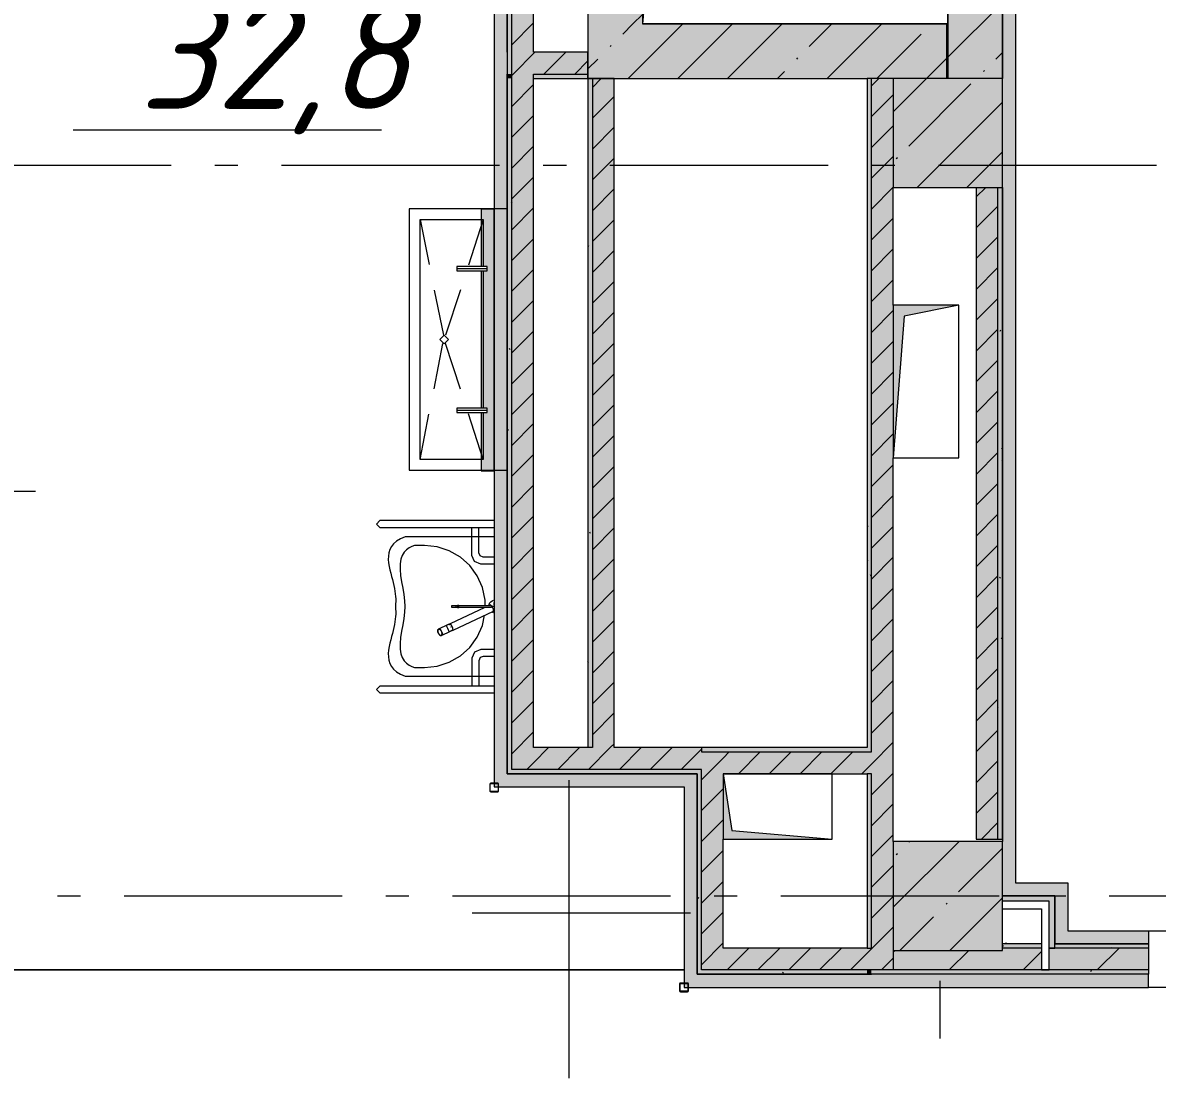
# Model space of a CAD drawing. Header units: millimetres. Extents: x -537608 to 253996, y -217170 to 186033.
# Drawn here: x -286868 to -281666, y -158987 to -154144 of the extents above; entities that cross this region are included whole.
import ezdxf

# ---------------------------------------------------------------- set-up
doc = ezdxf.new("R2010")
doc.units = ezdxf.units.MM
doc.layers.add('PDF _Геометрия', color=7, linetype='Continuous')
doc.layers.add('PDF _Текст', color=7, linetype='Continuous')
doc.layers.add('PDF _Сплошная заливка', color=7, linetype='Continuous', true_color=0xffffff)
doc.styles.add('PDF ISOCPEUR Italic', font='isocpeui.ttf')

msp = doc.modelspace()

# ---------------------------------------------------------------- hatches: boundary and pattern name
at = {"layer": 'PDF _Сплошная заливка', "true_color": 0x72baa6, "transparency": 33554559}
for points in [[(-284706.0732, -157589.6364), (-284646.0725, -157589.6364), (-284646.0725, -151899.9798), (-284706.0732, -151899.9798), (-284706.0732, -157547.2856)], [(-283835.851, -157649.6349), (-283775.8503, -157649.6349), (-283775.8503, -157589.6364), (-284706.0732, -157589.6364), (-284706.0732, -157649.6349), (-284169.4213, -157649.6349)], [(-283835.851, -158509.636), (-283775.8503, -158509.636), (-283775.8503, -157649.6349), (-283835.851, -157649.6349), (-283835.851, -158260.5272)]]:
    msp.add_hatch(color=123, dxfattribs=at).paths.add_polyline_path(points)
at = {"layer": 'PDF _Сплошная заливка', "transparency": 33554559}
for points in [[(-284646.0725, -154379.6347), (-284626.0737, -154379.6347), (-284626.0737, -151899.9798), (-284646.0725, -151899.9798), (-284646.0725, -154279.6342)], [(-284626.0737, -154279.6342), (-284526.0732, -154279.6342), (-284526.0732, -151919.9808), (-284626.0737, -151919.9808), (-284626.0737, -153981.084)], [(-284026.1722, -154149.6346), (-284026.1722, -152149.9809), (-284276.1712, -152149.9809), (-284276.1712, -154149.6346), (-284169.4213, -154149.6346)], [(-282376.1714, -154399.6335), (-282376.1714, -152149.9809), (-282626.1703, -152149.9809), (-282626.1703, -154399.6335), (-282482.8826, -154399.6335)], [(-284256.1724, -154399.6335), (-282631.1717, -154399.6335), (-282631.1717, -154149.6346), (-284276.1712, -154149.6346), (-284276.1712, -154399.6335)], [(-284276.1712, -154379.6347), (-284276.1712, -154279.6342), (-284626.0737, -154279.6342), (-284626.0737, -154379.6347), (-284526.0732, -154379.6347)], [(-284626.0737, -157569.6354), (-284526.0732, -157569.6354), (-284526.0732, -154379.6347), (-284626.0737, -154379.6347), (-284626.0737, -157547.2856)], [(-284276.1712, -157469.635), (-284256.1724, -157469.635), (-284256.1724, -154399.6335), (-284276.1712, -154399.6335), (-284276.1712, -156834.0462)], [(-284156.1719, -157469.635), (-284156.1719, -154399.6335), (-284256.1724, -154399.6335), (-284256.1724, -157469.635), (-284169.4213, -157469.635)], [(-282396.1702, -157889.6355), (-282396.1702, -154899.6335), (-282496.1706, -154899.6335), (-282496.1706, -157889.6355), (-282482.8826, -157889.6355)], [(-283775.8503, -157569.6354), (-283755.8515, -157569.6354), (-283755.8515, -157469.635), (-284526.0732, -157469.635), (-284526.0732, -157569.6354), (-284169.4213, -157569.6354)], [(-282996.1707, -157489.636), (-282996.1707, -157469.635), (-283755.8515, -157469.635), (-283755.8515, -157489.636), (-283655.8511, -157489.636)], [(-283755.8515, -158489.6355), (-283655.8511, -158489.6355), (-283655.8511, -157489.636), (-283755.8515, -157489.636), (-283755.8515, -158260.5272)], [(-283615.8513, -157589.6364), (-282976.1719, -157589.6364), (-282976.1719, -157489.636), (-283655.8511, -157489.636), (-283655.8511, -157589.6364)], [(-284169.4213, -157589.6364), (-283775.8503, -157589.6364), (-283775.8503, -157569.6354), (-284626.0737, -157569.6354), (-284626.0737, -157589.6364), (-284526.0732, -157589.6364)], [(-283775.8503, -158509.636), (-283755.8515, -158509.636), (-283755.8515, -157569.6354), (-283775.8503, -157569.6354), (-283775.8503, -158260.5272)], [(-282876.1715, -158399.6361), (-282376.1714, -158399.6361), (-282376.1714, -157899.6361), (-282876.1715, -157899.6361), (-282876.1715, -158260.5272)], [(-282996.1707, -158489.6355), (-282976.1719, -158489.6355), (-282976.1719, -158389.6351), (-283655.8511, -158389.6351), (-283655.8511, -158489.6355)], [(-282996.1707, -158509.636), (-282996.1707, -158489.6355), (-283755.8515, -158489.6355), (-283755.8515, -158509.636), (-283655.8511, -158509.636)]]:
    msp.add_hatch(color=256, dxfattribs=at).paths.add_polyline_path(points)
at = {"layer": 'PDF _Сплошная заливка', "true_color": 0xe2e2e2, "transparency": 33554559}
msp.add_hatch(color=254, dxfattribs=at).paths.add_polyline_path([(-284026.1722, -154149.9812), (-283856.1706, -152319.9804), (-282626.1703, -152149.9809), (-284026.1722, -152149.9809), (-284026.1722, -153981.084)])
at = {"layer": 'PDF _Сплошная заливка', "true_color": 0x4fd5e3, "transparency": 33554559}
msp.add_hatch(color=133, dxfattribs=at).paths.add_polyline_path([(-284706.0732, -156199.635), (-284706.0732, -154999.634), (-284766.0739, -154999.634), (-284766.0739, -155262.2449), (-284738.2792, -155262.2449), (-284738.2792, -155282.2437), (-284766.0739, -155282.2437), (-284766.0739, -155912.2457), (-284738.2792, -155912.2457), (-284738.2792, -155932.2444), (-284766.0739, -155932.2444), (-284766.0739, -156199.635), (-284756.0734, -156199.635)])
at = {"layer": 'PDF _Сплошная заливка', "true_color": 0xfef929, "transparency": 33554559}
msp.add_hatch(color=2, dxfattribs=at).paths.add_polyline_path([(-282136.1708, -158309.6361), (-282076.17, -158309.6361), (-282076.17, -158089.6364), (-282136.1708, -158089.6364), (-282136.1708, -158260.5272)])
at = {"layer": 'PDF _Сплошная заливка', "true_color": 0x77b143, "transparency": 33554559}
msp.add_hatch(color=75, dxfattribs=at).paths.add_polyline_path([(-282161.1709, -158174.6351), (-282161.1709, -158149.635), (-282376.1714, -158149.635), (-282376.1714, -158174.6351), (-282196.1714, -158174.6351)])
at = {"layer": 'PDF _Сплошная заливка', "transparency": 33554559}
h = msp.add_hatch(color=256, dxfattribs=at)
h.paths.add_polyline_path([(-279589.1693, -158389.6351), (-278611.1874, -158389.6351), (-278611.1874, -158369.6357), (-279589.1693, -158371.6359), (-279589.1693, -158379.6368), (-279651.1701, -158379.6368), (-279651.1701, -158389.6351), (-279641.1696, -158389.6351)], flags=0)
h.paths.add_polyline_path([(-281706.1718, -158389.6351), (-281706.1718, -158369.6357), (-282136.1708, -158369.6357), (-282136.1708, -158389.6351)], flags=0)
h.paths.add_polyline_path([(-282196.1714, -158389.6351), (-282196.1714, -158369.6357), (-282376.1714, -158369.6357), (-282376.1714, -158389.6351)], flags=0)
h.paths.add_polyline_path([(-280813.1714, -158389.6351), (-280751.1707, -158389.6351), (-280751.1707, -158379.6368), (-280813.1714, -158379.6368), (-280813.1714, -158371.6359), (-281006.1709, -158371.6359), (-281006.1709, -158389.6351)], flags=0)
h = msp.add_hatch(color=256, dxfattribs=at)
h.paths.add_polyline_path([(-278511.187, -158489.6355), (-278511.187, -158389.6351), (-279651.1701, -158389.6351), (-279651.1701, -158489.6355), (-279109.8053, -158489.6355)], flags=0)
h.paths.add_polyline_path([(-280796.344, -158489.6355), (-280751.1707, -158489.6355), (-280751.1707, -158389.6351), (-281006.1709, -158389.6351), (-281006.1709, -158489.6355)], flags=0)
h.paths.add_polyline_path([(-282376.1714, -158489.6355), (-282196.1714, -158489.6355), (-282196.1714, -158389.6351), (-282376.1714, -158389.6351), (-282376.1714, -158399.6361), (-282876.1715, -158399.6361), (-282876.1715, -158489.6355), (-282482.8826, -158489.6355)], flags=0)
h.paths.add_polyline_path([(-282161.1709, -158489.6355), (-281706.1718, -158489.6355), (-281706.1718, -158389.6351), (-282161.1709, -158389.6351)], flags=0)
at = {"layer": 'PDF _Сплошная заливка', "true_color": 0x72baa6, "transparency": 33554559}
h = msp.add_hatch(color=123, dxfattribs=at)
h.paths.add_polyline_path([(-279388.1694, -158569.6366), (-279328.1709, -158569.6366), (-279328.1709, -158509.636), (-279651.1701, -158509.636), (-279651.1701, -158569.6366)], flags=0)
h.paths.add_polyline_path([(-282482.8826, -158569.6366), (-281706.1718, -158569.6366), (-281706.1718, -158509.636), (-283835.851, -158509.636), (-283835.851, -158569.6366)], flags=0)
h.paths.add_polyline_path([(-281006.1709, -158569.6366), (-280751.1707, -158569.6366), (-280751.1707, -158509.636), (-281006.1709, -158509.636)], flags=0)
at = {"layer": 'PDF _Сплошная заливка', "transparency": 33554559}
h = msp.add_hatch(color=256, dxfattribs=at)
h.paths.add_polyline_path([(-278491.186, -158509.636), (-278491.186, -158489.6355), (-279651.1701, -158489.6355), (-279651.1701, -158499.6366), (-279589.1693, -158499.6366), (-279589.1693, -158507.6359), (-279109.8053, -158509.636)], flags=0)
h.paths.add_polyline_path([(-281006.1709, -158509.636), (-280813.1714, -158507.6359), (-280813.1714, -158499.6366), (-280751.1707, -158499.6366), (-280751.1707, -158489.6355), (-281006.1709, -158489.6355), (-281006.1709, -158507.6359)], flags=0)
h.paths.add_polyline_path([(-281706.1718, -158509.636), (-281706.1718, -158489.6355), (-282976.1719, -158489.6355), (-282976.1719, -158509.636), (-282482.8826, -158509.636)], flags=0)

# ---------------------------------------------------------------- linework, layer by layer
at = {"layer": 'PDF _Геометрия', "lineweight": 9}
for p, q in [((-282376.1714, -150699.9809), (-282376.1714, -154399.6335)), ((-282316.1707, -150759.9795), (-282316.1707, -158089.6364)), ((-284706.0732, -151899.9798), (-284706.0732, -154997.2442)), ((-284646.0725, -154279.6342), (-284646.0725, -151899.9798)), ((-284646.0725, -151899.9798), (-284646.0725, -154279.6342)), ((-284626.0737, -154279.6342), (-284626.0737, -151919.9808)), ((-284526.0732, -154279.6342), (-284526.0732, -152019.9812)), ((-282626.1703, -152149.9809), (-282626.1703, -154399.6335)), ((-282376.1714, -154399.6335), (-282376.1714, -152149.9809)), ((-284276.1712, -153467.5505), (-284276.1712, -154149.6346)), ((-282626.1703, -154302.4965), (-282376.1714, -154052.4976)), ((-284626.0737, -154244.9997), (-284526.0732, -154144.9992)), ((-284276.1712, -154149.6346), (-284276.1712, -154399.6335)), ((-284116.9064, -154196.5431), (-284069.9978, -154149.6346)), ((-284091.8998, -154399.6335), (-283841.9008, -154149.6346)), ((-284069.9978, -154149.6346), (-284026.1722, -154105.8068)), ((-282631.1717, -154149.6346), (-284026.1722, -154149.6346)), ((-283863.8007, -154399.6335), (-283613.8018, -154149.6346)), ((-283635.7037, -154399.6335), (-283385.7026, -154149.6346)), ((-283261.5374, -154253.5663), (-283157.6035, -154149.6346)), ((-283179.5055, -154399.6335), (-282929.5066, -154149.6346)), ((-282631.1717, -154399.6335), (-282631.1717, -154149.6346)), ((-282951.4064, -154399.6335), (-282748.3161, -154196.5431)), ((-284173.9317, -154253.5663), (-284169.1887, -154248.8254)), ((-284646.0725, -154279.6342), (-284646.0725, -154379.6347)), ((-284626.0737, -154379.6347), (-284626.0737, -154279.6342)), ((-284619.2855, -154379.6347), (-284519.285, -154279.6342)), ((-284276.1712, -154279.6342), (-284526.0732, -154279.6342)), ((-284477.8643, -154379.6347), (-284377.8638, -154279.6342)), ((-284276.1712, -154379.6347), (-284276.1712, -154279.6342)), ((-284276.1712, -154355.8079), (-284230.957, -154310.5916)), ((-283318.5606, -154310.5916), (-283313.8198, -154305.8508)), ((-282723.3095, -154399.6335), (-282631.1717, -154307.4978)), ((-282406.1664, -154310.5916), (-282376.1714, -154280.5945)), ((-284336.4431, -154379.6347), (-284276.1712, -154319.3627)), ((-282463.1917, -154367.6169), (-282458.4508, -154362.8739)), ((-284646.0725, -154379.6347), (-284646.0725, -154399.6335)), ((-284646.0725, -154997.2442), (-284646.0725, -154379.6347)), ((-284646.0725, -154399.6335), (-284646.0725, -154997.2442)), ((-284626.0737, -154386.4208), (-284619.2855, -154379.6347)), ((-284626.0737, -154399.6335), (-284626.0737, -154379.6347)), ((-284626.0737, -157569.6354), (-284626.0737, -154399.6335)), ((-284526.0732, -154399.6335), (-284526.0732, -154379.6347)), ((-284526.0732, -154379.6347), (-284276.1712, -154379.6347)), ((-284526.0732, -157469.635), (-284526.0732, -154399.6335)), ((-284526.0732, -154399.6335), (-284276.1712, -154399.6335)), ((-284276.1712, -154399.6335), (-284276.1712, -154379.6347)), ((-284276.1712, -154399.6335), (-284256.1724, -154399.6335)), ((-284256.1724, -154399.6335), (-284276.1712, -154399.6335)), ((-284276.1712, -154399.6335), (-284276.1712, -157469.635)), ((-284256.1724, -154440.785), (-284215.0208, -154399.6335)), ((-284256.1724, -154399.6335), (-284156.1719, -154399.6335)), ((-284156.1719, -154399.6335), (-284256.1724, -154399.6335)), ((-284256.1724, -154399.6335), (-284256.1724, -157469.635)), ((-284156.1719, -154399.6335), (-282996.1707, -154399.6335)), ((-284156.1719, -157469.635), (-284156.1719, -154399.6335)), ((-283407.6046, -154399.6335), (-283375.5859, -154367.6169)), ((-282996.1707, -154399.6335), (-282996.1707, -157469.635)), ((-282976.1719, -154399.6335), (-282996.1707, -154399.6335)), ((-282976.1719, -154433.5769), (-282942.2284, -154399.6335)), ((-282976.1719, -157489.636), (-282976.1719, -154399.6335)), ((-282876.1715, -154399.6335), (-282976.1719, -154399.6335)), ((-282876.1715, -154552.4976), (-282723.3095, -154399.6335)), ((-282376.1714, -154399.6335), (-282876.1715, -154399.6335)), ((-282876.1715, -154399.6335), (-282876.1715, -154899.6335)), ((-282376.1714, -154899.6335), (-282376.1714, -154399.6335)), ((-284626.0737, -154527.8419), (-284526.0732, -154427.8436)), ((-282805.3392, -154709.7645), (-282520.217, -154424.6401)), ((-284256.1724, -154582.2062), (-284156.1719, -154482.2058)), ((-282976.1719, -154574.9981), (-282876.1715, -154474.9977)), ((-282767.1114, -154899.6335), (-282376.1714, -154508.6936)), ((-284626.0737, -154669.2653), (-284526.0732, -154569.2648)), ((-284256.1724, -154723.6274), (-284156.1719, -154623.6269)), ((-282976.1719, -154716.4193), (-282876.1715, -154616.4188)), ((-284626.0737, -154810.6864), (-284526.0732, -154710.6859)), ((-284256.1724, -154865.0485), (-284156.1719, -154765.048)), ((-282976.1719, -154857.8404), (-282876.1715, -154757.8399)), ((-282862.3645, -154766.7898), (-282857.6238, -154762.0468)), ((-282539.0122, -154899.6335), (-282376.1714, -154736.7927)), ((-284626.0737, -154952.1075), (-284526.0732, -154852.1071)), ((-284256.1724, -155006.4696), (-284156.1719, -154906.4691)), ((-282976.1719, -154999.2615), (-282876.1715, -154899.2632)), ((-282876.1715, -154899.6335), (-282376.1714, -154899.6335)), ((-282876.1715, -155439.6355), (-282876.1715, -154899.6335)), ((-282496.1706, -154943.5258), (-282452.2783, -154899.6335)), ((-282496.1706, -154899.6335), (-282496.1706, -157889.6355)), ((-282396.1702, -157889.6355), (-282396.1702, -154899.6335)), ((-282376.1714, -157889.6355), (-282376.1714, -154899.6335)), ((-282376.1714, -154899.6335), (-282376.1714, -157889.6355)), ((-282496.1706, -155084.947), (-282396.1702, -154984.9487)), ((-284706.0732, -154999.634), (-284766.0739, -154999.634)), ((-284766.0739, -154999.634), (-284766.0739, -155045.774)), ((-284706.0732, -154997.2442), (-284706.0732, -156197.2452)), ((-284706.0732, -156197.2452), (-284706.0732, -154999.634)), ((-284646.0725, -156197.2452), (-284646.0725, -154997.2442)), ((-284646.0725, -154997.2442), (-284646.0725, -156197.2452)), ((-284626.0737, -155093.5286), (-284526.0732, -154993.5282)), ((-284766.0739, -155047.2444), (-284766.0739, -155262.2449)), ((-284256.1724, -155147.8908), (-284156.1719, -155047.8925)), ((-282976.1719, -155140.6848), (-282876.1715, -155040.6844)), ((-284626.0737, -155234.9498), (-284526.0732, -155134.9494)), ((-282496.1706, -155226.3703), (-282396.1702, -155126.3698)), ((-284256.1724, -155289.3119), (-284156.1719, -155189.3136)), ((-282976.1719, -155282.106), (-282876.1715, -155182.1055)), ((-284766.0739, -155282.2437), (-284766.0739, -155912.2457)), ((-284626.0737, -155376.3709), (-284526.0732, -155276.3705)), ((-282496.1706, -155367.7914), (-282396.1702, -155267.7909)), ((-284256.1724, -155430.7352), (-284156.1719, -155330.7347)), ((-282976.1719, -155423.5271), (-282876.1715, -155323.5267)), ((-284626.0737, -155517.7921), (-284526.0732, -155417.7938)), ((-282496.1706, -155509.2125), (-282396.1702, -155409.2121)), ((-284256.1724, -155572.1563), (-284156.1719, -155472.1559)), ((-282976.1719, -155564.9482), (-282876.1715, -155464.9478)), ((-284626.0737, -155659.2132), (-284526.0732, -155559.2149)), ((-282496.1706, -155650.6337), (-282396.1702, -155550.6333)), ((-282976.1719, -155706.3694), (-282876.1715, -155606.3689)), ((-284256.1724, -155713.5775), (-284156.1719, -155613.577)), ((-284626.0737, -155800.6365), (-284526.0732, -155700.6361)), ((-282496.1706, -155792.0548), (-282396.1702, -155692.0544)), ((-284256.1724, -155854.9986), (-284156.1719, -155754.9982)), ((-282976.1719, -155847.7905), (-282876.1715, -155747.7901)), ((-284626.0737, -155942.0577), (-284526.0732, -155842.0572)), ((-282496.1706, -155933.476), (-282396.1702, -155833.4755)), ((-284256.1724, -155996.4197), (-284156.1719, -155896.4193)), ((-282976.1719, -155989.2117), (-282876.1715, -155889.2112)), ((-284766.0739, -155932.2444), (-284766.0739, -156147.245)), ((-282496.1706, -156074.8971), (-282396.1702, -155974.8966)), ((-284626.0737, -156083.4788), (-284526.0732, -155983.4783)), ((-284256.1724, -156137.8409), (-284156.1719, -156037.8404)), ((-282976.1719, -156130.6328), (-282876.1715, -156030.6345)), ((-284626.0737, -156224.8999), (-284526.0732, -156124.8994)), ((-282496.1706, -156216.3182), (-282396.1702, -156116.32)), ((-284766.0739, -156148.7155), (-284766.0739, -156197.2452)), ((-284256.1724, -156279.262), (-284156.1719, -156179.2637)), ((-282976.1719, -156272.0561), (-282876.1715, -156172.0556)), ((-282876.1715, -157899.6361), (-282876.1715, -156139.6343)), ((-284766.0739, -156199.635), (-284706.0732, -156199.635)), ((-284706.0732, -156197.2452), (-284706.0732, -157589.6364)), ((-284646.0725, -156197.2452), (-284646.0725, -157589.6364)), ((-284646.0725, -157589.6364), (-284646.0725, -156197.2452)), ((-284626.0737, -156366.321), (-284526.0732, -156266.3206)), ((-282496.1706, -156357.7416), (-282396.1702, -156257.7411)), ((-286809.8286, -156294.6513), (-288041.1724, -156294.6513)), ((-284256.1724, -156420.6853), (-284156.1719, -156320.6849)), ((-282976.1719, -156413.4773), (-282876.1715, -156313.4768)), ((-284626.0737, -156507.7422), (-284526.0732, -156407.7418)), ((-282496.1706, -156499.1627), (-282396.1702, -156399.1622)), ((-284256.1724, -156562.1065), (-284156.1719, -156462.106)), ((-282976.1719, -156554.8984), (-282876.1715, -156454.8979)), ((-284626.0737, -156649.1633), (-284526.0732, -156549.165)), ((-282496.1706, -156640.5838), (-282396.1702, -156540.5833)), ((-282976.1719, -156696.3195), (-282876.1715, -156596.319)), ((-284256.1724, -156703.5276), (-284156.1719, -156603.5271)), ((-284626.0737, -156790.5866), (-284526.0732, -156690.5862)), ((-282496.1706, -156782.0049), (-282396.1702, -156682.0045)), ((-284256.1724, -156844.9487), (-284156.1719, -156744.9483)), ((-282976.1719, -156837.7406), (-282876.1715, -156737.7402)), ((-284626.0737, -156932.0077), (-284526.0732, -156832.0073)), ((-282496.1706, -156923.4261), (-282396.1702, -156823.4257)), ((-284256.1724, -156986.3699), (-284156.1719, -156886.3695)), ((-282976.1719, -156979.1618), (-282876.1715, -156879.1614)), ((-282496.1706, -157064.8472), (-282396.1702, -156964.8468)), ((-284626.0737, -157073.4289), (-284526.0732, -156973.4285)), ((-284256.1724, -157127.791), (-284156.1719, -157027.7906)), ((-282976.1719, -157120.5829), (-282876.1715, -157020.5825)), ((-284626.0737, -157214.8501), (-284526.0732, -157114.8496)), ((-282496.1706, -157206.2683), (-282396.1702, -157106.2679)), ((-284256.1724, -157269.2121), (-284156.1719, -157169.2117)), ((-282976.1719, -157262.0041), (-282876.1715, -157162.0058)), ((-284626.0737, -157356.2712), (-284526.0732, -157256.2707)), ((-282496.1706, -157347.6895), (-282396.1702, -157247.6912)), ((-284256.1724, -157410.6333), (-284156.1719, -157310.635)), ((-282976.1719, -157403.4273), (-282876.1715, -157303.4269)), ((-284626.0737, -157497.6923), (-284526.0732, -157397.6918)), ((-282496.1706, -157489.1128), (-282396.1702, -157389.1124)), ((-284526.0732, -157539.113), (-284456.5952, -157469.635)), ((-284276.1712, -157469.635), (-284526.0732, -157469.635)), ((-284415.1724, -157569.6354), (-284315.1741, -157469.635)), ((-284256.1724, -157469.635), (-284276.1712, -157469.635)), ((-284273.7513, -157569.6354), (-284173.7508, -157469.635)), ((-284173.7508, -157469.635), (-284156.1719, -157452.0562)), ((-283775.8503, -157469.635), (-284156.1719, -157469.635)), ((-284132.3301, -157569.6354), (-284032.3297, -157469.635)), ((-283990.909, -157569.6354), (-283890.9085, -157469.635)), ((-283849.4878, -157569.6354), (-283755.8515, -157475.9992)), ((-283755.8515, -157469.635), (-283775.8503, -157469.635)), ((-283655.8511, -157469.635), (-283755.8515, -157469.635)), ((-283755.8515, -157469.635), (-283755.8515, -157489.636)), ((-282996.1707, -157469.635), (-283655.8511, -157469.635)), ((-282976.1719, -157544.8485), (-282876.1715, -157444.8481)), ((-283755.8515, -157489.636), (-283655.8511, -157489.636)), ((-283755.8515, -157617.4203), (-283655.8511, -157517.4198)), ((-283655.8511, -157517.4198), (-283628.0672, -157489.636)), ((-283655.8511, -157489.636), (-282996.1707, -157489.636)), ((-283586.6444, -157589.6364), (-283486.6439, -157489.636)), ((-283445.2232, -157589.6364), (-283345.2228, -157489.636)), ((-283303.8021, -157589.6364), (-283203.8016, -157489.636)), ((-283162.3809, -157589.6364), (-283062.3805, -157489.636)), ((-282996.1707, -157489.636), (-282976.1719, -157489.636)), ((-282496.1706, -157630.5339), (-282396.1702, -157530.5335)), ((-284706.0732, -157589.6364), (-284706.0732, -157649.6349)), ((-284646.0725, -157589.6364), (-284626.0737, -157589.6364)), ((-283775.8503, -157589.6364), (-284646.0725, -157589.6364)), ((-284526.0732, -157569.6354), (-284626.0737, -157569.6354)), ((-284626.0737, -157589.6364), (-284526.0732, -157589.6364)), ((-284556.5957, -157569.6354), (-284526.0732, -157539.113)), ((-283775.8503, -157569.6354), (-284526.0732, -157569.6354)), ((-284526.0732, -157589.6364), (-283775.8503, -157589.6364)), ((-283755.8515, -157569.6354), (-283775.8503, -157569.6354)), ((-283775.8503, -157589.6364), (-283775.8503, -157649.6349)), ((-283775.8503, -157649.6349), (-283775.8503, -157589.6364)), ((-283755.8515, -158489.6355), (-283755.8515, -157569.6354)), ((-283655.8511, -157589.6364), (-282996.1707, -157589.6364)), ((-283020.9598, -157589.6364), (-282976.1719, -157544.8485)), ((-282996.1707, -157589.6364), (-282996.1707, -158389.6351)), ((-282976.1719, -157589.6364), (-282996.1707, -157589.6364)), ((-282976.1719, -157686.2696), (-282876.1715, -157586.2692)), ((-282976.1719, -158389.6351), (-282976.1719, -157589.6364)), ((-284724.9008, -157633.9335), (-284726.0741, -157636.7603)), ((-284726.0741, -157636.7603), (-284726.0741, -157668.7618)), ((-284722.0739, -157632.7601), (-284724.9008, -157633.9335)), ((-284724.074, -157636.7603), (-284723.4884, -157635.3458)), ((-284724.074, -157668.7618), (-284724.074, -157636.7603)), ((-284723.4884, -157635.3458), (-284722.0739, -157634.7602)), ((-284690.0724, -157632.7601), (-284722.0739, -157632.7601)), ((-284722.0739, -157634.7602), (-284690.0724, -157634.7602)), ((-284687.2456, -157633.9335), (-284690.0724, -157632.7601)), ((-284690.0724, -157634.7602), (-284688.6579, -157635.3458)), ((-284688.6579, -157635.3458), (-284688.0723, -157636.7603)), ((-284688.0723, -157636.7603), (-284688.0723, -157668.7618)), ((-284686.0722, -157636.7603), (-284687.2456, -157633.9335)), ((-284686.0722, -157668.7618), (-284686.0722, -157636.7603)), ((-284364.2809, -157619.6356), (-284364.2809, -158986.7426)), ((-284726.0741, -157668.7618), (-284724.9008, -157671.5886)), ((-284724.9008, -157671.5886), (-284722.0739, -157672.762)), ((-284723.4884, -157670.1763), (-284724.074, -157668.7618)), ((-284722.0739, -157670.7619), (-284723.4884, -157670.1763)), ((-284690.0724, -157670.7619), (-284722.0739, -157670.7619)), ((-284722.0739, -157672.762), (-284690.0724, -157672.762)), ((-284706.0732, -157649.6349), (-283835.851, -157649.6349)), ((-284688.6579, -157670.1763), (-284690.0724, -157670.7619)), ((-284690.0724, -157672.762), (-284687.2456, -157671.5886)), ((-284688.0723, -157668.7618), (-284688.6579, -157670.1763)), ((-284687.2456, -157671.5886), (-284686.0722, -157668.7618)), ((-283835.851, -157649.6349), (-283835.851, -158509.636)), ((-283775.8503, -157649.6349), (-283775.8503, -158509.636)), ((-283775.8503, -158509.636), (-283775.8503, -157649.6349)), ((-283755.8515, -157758.8414), (-283655.8511, -157658.841)), ((-282496.1706, -157771.9551), (-282396.1702, -157671.9546)), ((-282976.1719, -157827.6908), (-282876.1715, -157727.6903)), ((-283755.8515, -157900.2625), (-283655.8511, -157800.2643)), ((-282472.43, -157889.6355), (-282396.1702, -157813.3757)), ((-283655.8511, -158389.6351), (-283655.8511, -157889.6355)), ((-282976.1719, -157969.1119), (-282876.1715, -157869.1114)), ((-282876.1715, -158202.0745), (-282573.7329, -157899.6361)), ((-282376.1714, -157899.6361), (-282876.1715, -157899.6361)), ((-282876.1715, -157899.6361), (-282876.1715, -158399.6361)), ((-282805.3392, -157903.1454), (-282801.8299, -157899.6361)), ((-282496.1706, -157889.6355), (-282396.1702, -157889.6355)), ((-282396.1702, -157889.6355), (-282376.1714, -157889.6355)), ((-282376.1714, -157889.6355), (-282376.1714, -157899.6361)), ((-282376.1714, -158399.6361), (-282376.1714, -157899.6361)), ((-283755.8515, -158041.6837), (-283655.8511, -157941.6854)), ((-282577.2401, -158131.2423), (-282376.1714, -157930.1736)), ((-282862.3645, -157960.1685), (-282857.6238, -157955.4277)), ((-282976.1719, -158110.533), (-282876.1715, -158010.5326)), ((-283755.8515, -158183.107), (-283655.8511, -158083.1066)), ((-282316.1707, -158089.6364), (-282136.1708, -158089.6364)), ((-282136.1708, -158089.6364), (-282076.17, -158089.6364)), ((-282076.17, -158089.6364), (-282076.17, -158309.6361)), ((-282976.1719, -158251.9542), (-282876.1715, -158151.9538)), ((-282617.5348, -158399.6361), (-282376.1714, -158158.2705)), ((-282196.1714, -158149.635), (-282376.1714, -158149.635)), ((-282376.1714, -158149.635), (-282316.1707, -158149.635)), ((-282316.1707, -158149.635), (-282136.1708, -158149.635)), ((-282161.1709, -158149.635), (-282196.1714, -158149.635)), ((-282136.1708, -158149.635), (-282161.1709, -158149.635)), ((-282136.1708, -158369.6357), (-282136.1708, -158149.635)), ((-282136.1708, -158149.635), (-282136.1708, -158309.6361)), ((-282634.2655, -158188.2677), (-282629.5247, -158183.5268)), ((-282196.1714, -158174.6351), (-282376.1714, -158174.6351)), ((-282376.1714, -158209.6357), (-282196.1714, -158209.6357)), ((-282161.1709, -158174.6351), (-282196.1714, -158174.6351)), ((-282196.1714, -158209.6357), (-282196.1714, -158369.6357)), ((-282161.1709, -158369.6357), (-282161.1709, -158174.6351)), ((-283805.8517, -158229.6237), (-284808.0005, -158229.6237)), ((-283755.8515, -158324.5281), (-283655.8511, -158224.5277)), ((-282845.6339, -158399.6361), (-282691.2908, -158245.293)), ((-282976.1719, -158393.3764), (-282876.1715, -158293.3759)), ((-282136.1708, -158309.6361), (-282136.1708, -158369.6357)), ((-282076.17, -158309.6361), (-281706.1718, -158309.6361)), ((-281706.1718, -158309.6361), (-281706.1718, -158369.6357)), ((-281706.1718, -158309.6361), (-281006.1709, -158309.6361)), ((-283755.8515, -158465.9492), (-283655.8511, -158365.9488)), ((-282196.1714, -158369.6357), (-282376.1714, -158369.6357)), ((-282196.1714, -158369.6357), (-282196.1714, -158389.6351)), ((-282161.1709, -158389.6351), (-282161.1709, -158369.6357)), ((-281706.1718, -158369.6357), (-282136.1708, -158369.6357)), ((-282136.1708, -158389.6351), (-282136.1708, -158369.6357)), ((-282136.1708, -158369.6357), (-281706.1718, -158369.6357)), ((-281706.1718, -158369.6357), (-281706.1718, -158389.6351)), ((-282996.1707, -158389.6351), (-283655.8511, -158389.6351)), ((-283638.1172, -158489.6355), (-283538.1168, -158389.6351)), ((-283496.6961, -158489.6355), (-283396.6957, -158389.6351)), ((-283355.2727, -158489.6355), (-283255.2745, -158389.6351)), ((-283213.8516, -158489.6355), (-283113.8533, -158389.6351)), ((-283072.4305, -158489.6355), (-282976.1719, -158393.3764)), ((-282996.1707, -158389.6351), (-282976.1719, -158389.6351)), ((-282876.1715, -158406.5137), (-282869.2949, -158399.6361)), ((-282876.1715, -158399.6361), (-282376.1714, -158399.6361)), ((-282876.1715, -158399.6361), (-282876.1715, -158489.6355)), ((-282619.8816, -158489.6355), (-282529.8816, -158399.6361)), ((-282196.1714, -158389.6351), (-282376.1714, -158389.6351)), ((-282280.4704, -158489.6355), (-282196.1714, -158405.3361)), ((-282196.1714, -158389.6351), (-282196.1714, -158489.6355)), ((-282136.1708, -158389.6351), (-282161.1709, -158389.6351)), ((-282161.1709, -158489.6355), (-282161.1709, -158389.6351)), ((-282161.1709, -158389.6351), (-282136.1708, -158389.6351)), ((-281706.1718, -158389.6351), (-282136.1708, -158389.6351)), ((-281941.0592, -158489.6355), (-281841.0588, -158389.6351)), ((-281706.1718, -158389.6351), (-281706.1718, -158489.6355)), ((-282931.0094, -158489.6355), (-282876.1715, -158434.7981)), ((-283835.851, -158509.636), (-283835.851, -158569.6366)), ((-283755.8515, -158509.636), (-283775.8503, -158509.636)), ((-283775.8503, -158509.636), (-282976.1719, -158509.636)), ((-283655.8511, -158489.6355), (-283755.8515, -158489.6355)), ((-283655.8511, -158509.636), (-283755.8515, -158509.636)), ((-282996.1707, -158489.6355), (-283655.8511, -158489.6355)), ((-282996.1707, -158509.636), (-283655.8511, -158509.636)), ((-282976.1719, -158489.6355), (-282996.1707, -158489.6355)), ((-282976.1719, -158509.636), (-282996.1707, -158509.636)), ((-282876.1715, -158489.6355), (-282976.1719, -158489.6355)), ((-282876.1715, -158509.636), (-282976.1719, -158509.636)), ((-282196.1714, -158489.6355), (-282876.1715, -158489.6355)), ((-281706.1718, -158509.636), (-282876.1715, -158509.636)), ((-281706.1718, -158509.636), (-282876.1715, -158509.636)), ((-282161.1709, -158489.6355), (-282196.1714, -158489.6355)), ((-282196.1714, -158489.6355), (-282161.1709, -158489.6355)), ((-281706.1718, -158489.6355), (-282161.1709, -158489.6355)), ((-281706.1718, -158489.6355), (-281706.1718, -158509.636)), ((-281706.1718, -158569.6366), (-281706.1718, -158509.636)), ((-283854.6786, -158550.808), (-283855.8519, -158553.6364)), ((-283855.8519, -158553.6364), (-283855.8519, -158585.6364)), ((-283851.8518, -158549.6351), (-283854.6786, -158550.808)), ((-283853.8519, -158553.6364), (-283853.2663, -158552.2225)), ((-283853.8519, -158585.6364), (-283853.8519, -158553.6364)), ((-283853.2663, -158552.2225), (-283851.8518, -158551.6353)), ((-283819.8502, -158549.6351), (-283851.8518, -158549.6351)), ((-283851.8518, -158551.6353), (-283819.8502, -158551.6353)), ((-283835.851, -158569.6366), (-281706.1718, -158569.6366)), ((-283817.0234, -158550.808), (-283819.8502, -158549.6351)), ((-283819.8502, -158551.6353), (-283818.4379, -158552.2225)), ((-283818.4379, -158552.2225), (-283817.8502, -158553.6364)), ((-283817.8502, -158553.6364), (-283817.8502, -158585.6364)), ((-283815.8501, -158553.6364), (-283817.0234, -158550.808)), ((-283815.8501, -158585.6364), (-283815.8501, -158553.6364)), ((-282663.087, -158539.6357), (-282663.087, -158804.3394)), ((-281006.1709, -158569.6366), (-281706.1718, -158569.6366)), ((-283855.8519, -158585.6364), (-283854.6786, -158588.4642)), ((-283854.6786, -158588.4642), (-283851.8518, -158589.6371)), ((-283853.2663, -158587.0509), (-283853.8519, -158585.6364)), ((-283851.8518, -158587.6359), (-283853.2663, -158587.0509)), ((-283819.8502, -158587.6359), (-283851.8518, -158587.6359)), ((-283851.8518, -158589.6371), (-283819.8502, -158589.6371)), ((-283818.4379, -158587.0509), (-283819.8502, -158587.6359)), ((-283819.8502, -158589.6371), (-283817.0234, -158588.4642)), ((-283817.8502, -158585.6364), (-283818.4379, -158587.0509)), ((-283817.0234, -158588.4642), (-283815.8501, -158585.6364))]:
    msp.add_line(p, q, dxfattribs=at)
at = {"layer": 'PDF _Геометрия', "color": 253, "lineweight": 9, "true_color": 0xaaaaaa}
for p, q in [((-284026.1722, -152149.9809), (-284026.1722, -154149.9812)), ((-282626.1703, -154149.9812), (-282626.1703, -152149.9809)), ((-283856.1706, -152319.9804), (-284026.1722, -154149.9812)), ((-284026.1722, -154149.9812), (-282626.1703, -154149.9812)), ((-286636.6707, -154635.3799), (-285223.7597, -154635.3799)), ((-286187.1037, -154799.6352), (-287187.1038, -154799.6352)), ((-285881.27, -154799.6352), (-285987.1028, -154799.6352)), ((-284681.269, -154799.6352), (-285681.2691, -154799.6352)), ((-284375.4353, -154799.6352), (-284481.2681, -154799.6352)), ((-283175.4343, -154799.6352), (-284175.4344, -154799.6352)), ((-282869.6006, -154799.6352), (-282975.4356, -154799.6352)), ((-281669.6018, -154799.6352), (-282669.6019, -154799.6352)), ((-284646.0725, -154997.2442), (-285096.0723, -154997.2442)), ((-285096.0723, -154997.2442), (-285096.0723, -156197.2452)), ((-284646.0725, -156197.2452), (-284646.0725, -154997.2442)), ((-285046.0742, -156147.245), (-285046.0742, -155047.2444)), ((-285046.0742, -155047.2444), (-284756.0734, -155047.2444)), ((-285046.0742, -155047.2444), (-285004.4813, -155253.6245)), ((-284756.0734, -155047.2444), (-284824.0917, -155255.6483)), ((-284756.0734, -155047.2444), (-284756.0734, -155262.2449)), ((-284738.2792, -155262.2449), (-284878.2794, -155262.2449)), ((-284878.2794, -155262.2449), (-284878.2794, -155282.2437)), ((-284878.2794, -155282.2437), (-284738.2792, -155282.2437)), ((-284756.0734, -155282.2437), (-284756.0734, -155912.2457)), ((-284738.2792, -155282.2437), (-284738.2792, -155262.2449)), ((-284980.773, -155371.2598), (-284939.18, -155577.6399)), ((-284861.3249, -155369.7269), (-284929.3453, -155578.1286)), ((-282576.1701, -155439.6355), (-282876.1715, -155439.6355)), ((-282876.1715, -155439.6355), (-282876.1715, -156139.6343)), ((-282576.1701, -155439.6355), (-282826.1712, -155489.6357)), ((-282576.1701, -156139.6343), (-282576.1701, -155439.6355)), ((-282826.1712, -155489.6357), (-282876.1715, -156139.6343)), ((-284935.2272, -155577.2438), (-284955.2281, -155597.2447)), ((-284955.2281, -155597.2447), (-284935.2272, -155617.2457)), ((-284915.2284, -155597.2447), (-284935.2272, -155577.2438)), ((-284935.2272, -155617.2457), (-284915.2284, -155597.2447)), ((-284981.9851, -155822.9325), (-284941.1608, -155616.3457)), ((-284861.1376, -155824.7043), (-284929.0332, -155616.2618)), ((-284738.2792, -155912.2457), (-284878.2794, -155912.2457)), ((-284878.2794, -155912.2457), (-284878.2794, -155932.2444)), ((-284738.2792, -155932.2444), (-284738.2792, -155912.2457)), ((-285046.0742, -156147.245), (-285005.2478, -155940.6561)), ((-284878.2794, -155932.2444), (-284738.2792, -155932.2444)), ((-284756.0734, -156147.245), (-284823.9712, -155938.8024)), ((-284756.0734, -155932.2444), (-284756.0734, -156147.245)), ((-284756.0734, -156147.245), (-285046.0742, -156147.245)), ((-282876.1715, -156139.6343), (-282576.1701, -156139.6343)), ((-285096.0723, -156197.2452), (-284646.0725, -156197.2452)), ((-285230.2854, -156428.253), (-285246.0923, -156444.06)), ((-285246.0923, -156444.06), (-285230.2854, -156459.8669)), ((-284706.0732, -156428.253), (-285230.2854, -156428.253)), ((-285230.2854, -156459.8669), (-284706.0732, -156459.8669)), ((-284808.1017, -156587.8945), (-284808.1017, -156459.8669)), ((-284776.2272, -156576.3332), (-284776.2272, -156459.8669)), ((-285177.6456, -156547.5697), (-285184.9011, -156561.4562)), ((-285167.3028, -156534.5444), (-285177.6456, -156547.5697)), ((-285153.5046, -156522.5438), (-285167.3028, -156534.5444)), ((-285135.8762, -156511.723), (-285153.5046, -156522.5438)), ((-285114.0495, -156502.2457), (-285135.8762, -156511.723)), ((-284706.0732, -156502.2457), (-285114.0495, -156502.2457)), ((-285083.2515, -156546.476), (-285095.8269, -156552.8444)), ((-285071.0743, -156542.2454), (-285083.2515, -156546.476)), ((-285026.0733, -156542.2454), (-285071.0743, -156542.2454)), ((-284967.8574, -156548.3641), (-285026.0733, -156542.2454)), ((-284912.1863, -156566.4533), (-284967.8574, -156548.3641)), ((-285191.6485, -156591.1778), (-285191.881, -156606.692)), ((-285189.446, -156576.0447), (-285191.6485, -156591.1778)), ((-285184.9011, -156561.4562), (-285189.446, -156576.0447)), ((-285128.358, -156587.733), (-285134.9331, -156605.6112)), ((-285119.1413, -156573.1769), (-285128.358, -156587.733)), ((-285108.0449, -156561.6457), (-285119.1413, -156573.1769)), ((-285095.8269, -156552.8444), (-285108.0449, -156561.6457)), ((-284861.4928, -156595.7206), (-284912.1863, -156566.4533)), ((-284817.9924, -156634.8893), (-284861.4928, -156595.7206)), ((-284796.3853, -156616.1801), (-284808.1017, -156587.8945)), ((-284770.3691, -156590.4738), (-284776.2272, -156576.3332)), ((-284756.2263, -156596.332), (-284770.3691, -156590.4738)), ((-284706.0732, -156596.332), (-284756.2263, -156596.332)), ((-285191.881, -156606.692), (-285190.5138, -156622.4301)), ((-285190.5138, -156622.4301), (-285187.9217, -156638.2328)), ((-285187.9217, -156638.2328), (-285184.4727, -156653.9386)), ((-285134.9331, -156605.6112), (-285138.1281, -156627.0934)), ((-285138.1281, -156627.0934), (-285137.9064, -156651.9643)), ((-285137.9064, -156651.9643), (-285135.1442, -156679.3564)), ((-284783.586, -156682.2456), (-284817.9924, -156634.8893)), ((-284768.102, -156627.8943), (-284796.3853, -156616.1801)), ((-284706.0732, -156627.8943), (-284768.102, -156627.8943)), ((-285184.4727, -156653.9386), (-285180.5413, -156669.3882)), ((-285180.5413, -156669.3882), (-285176.4981, -156684.4201)), ((-285176.4981, -156684.4201), (-285172.6981, -156698.8901)), ((-285172.6981, -156698.8901), (-285169.2857, -156712.7767)), ((-285135.1442, -156679.3564), (-285130.7801, -156708.3567)), ((-284759.7765, -156735.7207), (-284783.586, -156682.2456)), ((-285169.2857, -156712.7767), (-285166.2845, -156726.1444)), ((-285166.2845, -156726.1444), (-285163.7074, -156739.0578)), ((-285163.7074, -156739.0578), (-285161.576, -156751.5858)), ((-285161.576, -156751.5858), (-285159.9009, -156763.7888)), ((-285130.7801, -156708.3567), (-285125.7529, -156738.0567)), ((-285125.7529, -156738.0567), (-285121.0014, -156767.5457)), ((-284747.608, -156792.9764), (-284759.7765, -156735.7207)), ((-285159.9009, -156763.7888), (-285158.704, -156775.7356)), ((-285158.704, -156775.7356), (-285158.0021, -156787.4885)), ((-285157.8083, -156799.1145), (-285158.1442, -156810.678)), ((-285158.0021, -156787.4885), (-285157.8083, -156799.1145)), ((-285121.0014, -156767.5457), (-285117.4619, -156795.9109)), ((-285117.4619, -156795.9109), (-285116.0733, -156822.2458)), ((-284747.608, -156817.2445), (-284747.608, -156792.9764)), ((-284730.0506, -156814.4801), (-284727.0537, -156807.2462)), ((-284727.0537, -156807.2462), (-284722.2871, -156801.0327)), ((-284722.2871, -156801.0327), (-284716.0737, -156796.264)), ((-284716.0737, -156796.264), (-284708.8376, -156793.267)), ((-284708.3166, -156807.2161), (-284708.5728, -156809.158)), ((-284708.5728, -156809.158), (-284708.3166, -156811.0978)), ((-284707.5673, -156805.4076), (-284708.3166, -156807.2161)), ((-284706.3768, -156803.8531), (-284707.5673, -156805.4076)), ((-285158.1442, -156810.678), (-285159.0225, -156822.2458)), ((-285159.0225, -156822.2458), (-285158.1442, -156833.8115)), ((-285158.0021, -156857.0031), (-285158.704, -156868.7561)), ((-285158.1442, -156833.8115), (-285157.8083, -156845.3772)), ((-285157.8083, -156845.3772), (-285158.0021, -156857.0031)), ((-285117.4619, -156848.5786), (-285121.0014, -156876.9459)), ((-285116.0733, -156822.2458), (-285117.4619, -156848.5786)), ((-284749.8147, -156827.245), (-284908.4703, -156901.2269)), ((-284900.9242, -156827.245), (-284900.9242, -156817.2445)), ((-284900.9242, -156817.2445), (-284882.8523, -156817.2445)), ((-284882.8523, -156827.245), (-284900.9242, -156827.245)), ((-284894.8873, -156930.3521), (-284710.1272, -156844.1952)), ((-284882.8523, -156817.2445), (-284874.8067, -156817.2445)), ((-284882.8523, -156817.2445), (-284882.8523, -156827.245)), ((-284874.8067, -156827.245), (-284882.8523, -156827.245)), ((-284868.899, -156817.2445), (-284874.8067, -156817.2445)), ((-284874.8067, -156817.2445), (-284874.8067, -156827.245)), ((-284874.8067, -156817.2445), (-284873.3405, -156817.2445)), ((-284874.8067, -156827.245), (-284868.899, -156827.245)), ((-284873.3405, -156827.245), (-284874.8067, -156827.245)), ((-284873.3405, -156817.2445), (-284871.3426, -156817.2445)), ((-284871.3426, -156827.245), (-284873.3405, -156827.245)), ((-284871.3426, -156817.2445), (-284868.899, -156817.2445)), ((-284868.899, -156827.245), (-284871.3426, -156827.245)), ((-284868.899, -156827.245), (-284868.899, -156817.2445)), ((-284868.899, -156817.2445), (-284718.9414, -156817.2445)), ((-284718.9414, -156827.245), (-284868.899, -156827.245)), ((-284723.708, -156815.0721), (-284728.3692, -156817.2445)), ((-284724.4336, -156816.6072), (-284724.1946, -156815.5996)), ((-284724.1946, -156815.5996), (-284723.708, -156815.0721)), ((-284723.708, -156815.0721), (-284722.9911, -156815.0377)), ((-284722.9911, -156815.0377), (-284722.0653, -156815.5028)), ((-284722.0653, -156815.5028), (-284720.9652, -156816.4479)), ((-284720.9652, -156816.4479), (-284719.7294, -156817.8431)), ((-284718.9414, -156817.2445), (-284718.9414, -156827.245)), ((-284706.0732, -156822.2458), (-284718.9414, -156822.2458)), ((-284718.3946, -156819.6386), (-284717.0102, -156821.7743)), ((-284717.0102, -156821.7743), (-284715.6237, -156824.1792)), ((-284708.8376, -156851.2224), (-284716.0737, -156848.2256)), ((-284715.6237, -156824.1792), (-284714.2824, -156826.7691)), ((-284714.2824, -156826.7691), (-284713.0294, -156829.456)), ((-284713.0294, -156829.456), (-284711.9077, -156832.1494)), ((-284711.9077, -156832.1494), (-284710.9582, -156834.7567)), ((-284710.8442, -156844.2296), (-284711.7699, -156843.7646)), ((-284710.9582, -156834.7567), (-284710.2111, -156837.1895)), ((-284710.1272, -156844.1952), (-284710.8442, -156844.2296)), ((-284710.2111, -156837.1895), (-284709.6923, -156839.3661)), ((-284709.6406, -156843.6677), (-284710.1272, -156844.1952)), ((-284709.6923, -156839.3661), (-284709.4189, -156841.2112)), ((-284709.4017, -156842.6602), (-284709.6406, -156843.6677)), ((-284709.4189, -156841.2112), (-284709.4017, -156842.6602)), ((-284708.3166, -156833.3917), (-284708.5728, -156835.3336)), ((-284708.5728, -156835.3336), (-284708.3166, -156837.2756)), ((-284708.3166, -156811.0978), (-284707.5673, -156812.9063)), ((-284707.5673, -156831.5832), (-284708.3166, -156833.3917)), ((-284708.3166, -156837.2756), (-284707.5673, -156839.0841)), ((-284707.5673, -156812.9063), (-284706.3768, -156814.4607)), ((-284706.3768, -156830.0309), (-284707.5673, -156831.5832)), ((-284707.5673, -156839.0841), (-284706.3768, -156840.6363)), ((-285163.7074, -156905.4317), (-285166.2845, -156918.3473)), ((-285161.576, -156892.9058), (-285163.7074, -156905.4317)), ((-285159.9009, -156880.7007), (-285161.576, -156892.9058)), ((-285158.704, -156868.7561), (-285159.9009, -156880.7007)), ((-285125.7529, -156906.4328), (-285130.7801, -156936.1328)), ((-285121.0014, -156876.9459), (-285125.7529, -156906.4328)), ((-284925.9394, -156909.3738), (-284954.9526, -156922.9029)), ((-284925.9394, -156909.3738), (-284916.9853, -156905.197)), ((-284916.9853, -156905.197), (-284925.9394, -156909.3738)), ((-284925.2138, -156911.0896), (-284925.9394, -156909.3738)), ((-284916.9853, -156905.197), (-284908.4703, -156901.2269)), ((-284908.4703, -156901.2269), (-284916.9853, -156905.197)), ((-284908.4703, -156901.2269), (-284909.1721, -156903.6103)), ((-284909.1721, -156903.6103), (-284908.5564, -156907.294)), ((-284783.586, -156962.246), (-284759.7765, -156908.7709)), ((-284759.7765, -156908.7709), (-284749.9654, -156862.6116)), ((-285176.4981, -156960.0694), (-285180.5413, -156975.1035)), ((-285172.6981, -156945.6015), (-285176.4981, -156960.0694)), ((-285169.2857, -156931.715), (-285172.6981, -156945.6015)), ((-285166.2845, -156918.3473), (-285169.2857, -156931.715)), ((-285135.1442, -156965.1331), (-285137.9064, -156992.5252)), ((-285130.7801, -156936.1328), (-285135.1442, -156965.1331)), ((-284964.7787, -156929.547), (-284965.304, -156933.7947)), ((-284965.304, -156933.7947), (-284964.7378, -156938.0683)), ((-284965.2803, -156932.3457), (-284964.9725, -156930.2316)), ((-284965.2523, -156934.7507), (-284965.2803, -156932.3457)), ((-284964.8885, -156937.3621), (-284965.2523, -156934.7507)), ((-284964.9725, -156930.2316), (-284964.3395, -156928.4769)), ((-284964.1995, -156940.0921), (-284964.8885, -156937.3621)), ((-284962.1908, -156926.2766), (-284964.7787, -156929.547)), ((-284964.7378, -156938.0683), (-284963.474, -156942.1934)), ((-284964.3395, -156928.4769), (-284963.4008, -156927.1442)), ((-284963.2135, -156942.8479), (-284964.1995, -156940.0921)), ((-284963.474, -156942.1934), (-284961.6332, -156946.1419)), ((-284963.4008, -156927.1442), (-284962.1908, -156926.2766)), ((-284961.9605, -156945.5348), (-284963.2135, -156942.8479)), ((-284962.1908, -156926.2766), (-284959.7882, -156925.157)), ((-284959.7882, -156925.157), (-284962.1908, -156926.2766)), ((-284962.1908, -156926.2766), (-284960.7483, -156925.9063)), ((-284958.0227, -156926.395), (-284962.1908, -156926.2766)), ((-284960.4836, -156948.0624), (-284961.9605, -156945.5348)), ((-284961.6332, -156946.1419), (-284959.2973, -156949.7503)), ((-284960.7483, -156925.9063), (-284959.125, -156926.0462)), ((-284958.8344, -156950.3444), (-284960.4836, -156948.0624)), ((-284959.7882, -156925.157), (-284954.9526, -156922.9029)), ((-284954.9526, -156922.9029), (-284959.7882, -156925.157)), ((-284959.2973, -156949.7503), (-284956.3326, -156952.9861)), ((-284959.125, -156926.0462), (-284957.3746, -156926.6878)), ((-284957.0668, -156952.3015), (-284958.8344, -156950.3444)), ((-284954.4467, -156928.7116), (-284958.0227, -156926.395)), ((-284957.3746, -156926.6878), (-284955.5554, -156927.8116)), ((-284955.2454, -156953.8689), (-284957.0668, -156952.3015)), ((-284956.3326, -156952.9861), (-284952.7609, -156955.292)), ((-284955.5554, -156927.8116), (-284953.734, -156929.379)), ((-284953.4261, -156954.9927), (-284955.2454, -156953.8689)), ((-284954.9526, -156922.9029), (-284954.0333, -156924.5392)), ((-284951.5014, -156931.9324), (-284954.4467, -156928.7116)), ((-284953.734, -156929.379), (-284951.9664, -156931.3361)), ((-284951.6758, -156955.6343), (-284953.4261, -156954.9927)), ((-284952.7609, -156955.292), (-284948.61, -156955.4018)), ((-284951.9664, -156931.3361), (-284950.3173, -156933.6181)), ((-284950.0525, -156955.7721), (-284951.6758, -156955.6343)), ((-284948.61, -156955.4018), (-284950.0525, -156955.7721)), ((-284948.61, -156955.4018), (-284946.0178, -156952.1249)), ((-284946.2073, -156954.2822), (-284948.61, -156955.4018)), ((-284948.61, -156955.4018), (-284946.2073, -156954.2822)), ((-284947.4, -156954.5363), (-284948.61, -156955.4018)), ((-284946.4614, -156953.2036), (-284947.4, -156954.5363)), ((-284945.8284, -156951.4489), (-284946.4614, -156953.2036)), ((-284941.3717, -156952.0281), (-284946.2073, -156954.2822)), ((-284946.2073, -156954.2822), (-284941.3717, -156952.0281)), ((-284945.4968, -156947.8837), (-284946.0609, -156943.6208)), ((-284946.0178, -156952.1249), (-284945.4968, -156947.8837)), ((-284945.9124, -156944.3184), (-284945.5485, -156946.9299)), ((-284945.5205, -156949.3348), (-284945.8284, -156951.4489)), ((-284945.5485, -156946.9299), (-284945.5205, -156949.3348)), ((-284942.037, -156950.2648), (-284941.3717, -156952.0281)), ((-284941.3717, -156952.0281), (-284912.3585, -156938.4968)), ((-284912.3585, -156938.4968), (-284913.2133, -156936.8282)), ((-284903.4044, -156934.3222), (-284912.3585, -156938.4968)), ((-284912.3585, -156938.4968), (-284903.4044, -156934.3222)), ((-284903.9146, -156919.2386), (-284905.7532, -156915.2965)), ((-284894.8873, -156930.3521), (-284903.4044, -156934.3222)), ((-284903.4044, -156934.3222), (-284894.8873, -156930.3521)), ((-284899.613, -156926.4876), (-284897.1759, -156929.3489)), ((-284897.1759, -156929.3489), (-284894.8873, -156930.3521)), ((-284817.9924, -157009.6024), (-284783.586, -156962.246)), ((-285187.9217, -157006.2567), (-285190.5138, -157022.0594)), ((-285184.4727, -156990.5531), (-285187.9217, -157006.2567)), ((-285180.5413, -156975.1035), (-285184.4727, -156990.5531)), ((-285137.9064, -156992.5252), (-285138.1281, -157017.3961)), ((-285138.1281, -157017.3961), (-285134.9331, -157038.8805)), ((-284861.4928, -157048.7711), (-284817.9924, -157009.6024)), ((-285190.5138, -157022.0594), (-285191.881, -157037.7975)), ((-285191.881, -157037.7975), (-285191.6485, -157053.3139)), ((-285191.6485, -157053.3139), (-285189.446, -157068.4448)), ((-285189.446, -157068.4448), (-285184.9011, -157083.0354)), ((-285134.9331, -157038.8805), (-285128.358, -157056.7586)), ((-285128.358, -157056.7586), (-285119.1413, -157071.3147)), ((-284912.1863, -157078.0383), (-284861.4928, -157048.7711)), ((-284796.3853, -157031.091), (-284808.1017, -157059.3744)), ((-284808.1017, -157059.3744), (-284808.1017, -157187.4041)), ((-284768.102, -157019.3747), (-284796.3853, -157031.091)), ((-284770.3691, -157056.7952), (-284776.2272, -157070.938)), ((-284756.2263, -157050.937), (-284770.3691, -157056.7952)), ((-284706.0732, -157019.3747), (-284768.102, -157019.3747)), ((-284706.0732, -157050.937), (-284756.2263, -157050.937)), ((-285184.9011, -157083.0354), (-285177.6456, -157096.9219)), ((-285177.6456, -157096.9219), (-285167.3028, -157109.9452)), ((-285167.3028, -157109.9452), (-285153.5046, -157121.9479)), ((-285119.1413, -157071.3147), (-285108.0449, -157082.8438)), ((-285108.0449, -157082.8438), (-285095.8269, -157091.6451)), ((-285095.8269, -157091.6451), (-285083.2515, -157098.0135)), ((-285083.2515, -157098.0135), (-285071.0743, -157102.2462)), ((-285071.0743, -157102.2462), (-285026.0733, -157102.2462)), ((-285026.0733, -157102.2462), (-284967.8574, -157096.1275)), ((-284967.8574, -157096.1275), (-284912.1863, -157078.0383)), ((-284776.2272, -157070.938), (-284776.2272, -157187.4041)), ((-285153.5046, -157121.9479), (-285135.8762, -157132.7665)), ((-285135.8762, -157132.7665), (-285114.0495, -157142.2459)), ((-285114.0495, -157142.2459), (-284706.0732, -157142.2459)), ((-285230.2854, -157187.4041), (-285246.0923, -157203.2111)), ((-285246.0923, -157203.2111), (-285230.2854, -157219.0182)), ((-284706.0732, -157187.4041), (-285230.2854, -157187.4041)), ((-285230.2854, -157219.0182), (-284706.0732, -157219.0182)), ((-283655.8511, -157589.6364), (-283655.8511, -157889.6355)), ((-283155.8511, -157589.6364), (-283655.8511, -157589.6364)), ((-283655.8511, -157589.6364), (-283615.8513, -157849.6358)), ((-283155.8511, -157889.6355), (-283155.8511, -157589.6364)), ((-283615.8513, -157849.6358), (-283155.8511, -157889.6355)), ((-283655.8511, -157889.6355), (-283155.8511, -157889.6355)), ((-286708.9347, -158149.635), (-286603.0998, -158149.635)), ((-286403.101, -158149.635), (-285403.1009, -158149.635)), ((-285203.1, -158149.635), (-285097.2672, -158149.635)), ((-284897.2663, -158149.635), (-283897.2662, -158149.635)), ((-283697.2654, -158149.635), (-283591.4325, -158149.635)), ((-283391.4316, -158149.635), (-282391.4315, -158149.635)), ((-282191.4328, -158149.635), (-282085.5979, -158149.635)), ((-281885.5991, -158149.635), (-280885.599, -158149.635))]:
    msp.add_line(p, q, dxfattribs=at)
at = {"layer": 'PDF _Геометрия', "color": 8, "lineweight": 9, "true_color": 0x787878}
for p, q in [((-284626.0737, -154966.5344), (-284628.4893, -154970.7198)), ((-284273.1829, -155168.1113), (-284276.1712, -155173.2892)), ((-282384.5959, -155554.5839), (-282387.948, -155560.3904)), ((-284633.0945, -155644.2459), (-284636.4466, -155638.4372)), ((-284642.3952, -156010.8058), (-284645.7474, -156016.6123)), ((-282376.1714, -156098.9499), (-282378.6473, -156094.6612)), ((-282376.1714, -156149.5917), (-282377.9842, -156152.7307)), ((-284263.8821, -156486.9382), (-284267.2364, -156481.1317)), ((-282991.2124, -156456.0669), (-282994.5646, -156450.2604)), ((-282994.1943, -156610.4425), (-282996.1707, -156613.8635)), ((-282977.5993, -156682.8441), (-282980.9536, -156677.0376)), ((-282385.259, -156692.808), (-282388.6111, -156687.0015)), ((-282378.277, -156966.0417), (-282381.6312, -156971.8482)), ((-284273.8481, -157079.2806), (-284276.1712, -157075.2546)), ((-282395.2229, -157285.1505), (-282396.1702, -157283.5099)), ((-283769.807, -158157.0412), (-283773.1613, -158162.8477)), ((-282362.5711, -158366.2782), (-282355.8647, -158366.2782)), ((-282371.9602, -158377.5005), (-282375.3123, -158383.3081)), ((-281874.8666, -158389.6351), (-281876.9636, -158386.0015)), ((-283609.8791, -158489.6355), (-283610.7962, -158491.225)), ((-283380.6669, -158499.0294), (-283384.019, -158504.8364)), ((-281969.207, -158492.7121), (-281972.5612, -158498.5192))]:
    msp.add_line(p, q, dxfattribs=at)
at = {"layer": 'PDF _Геометрия', "color": 7, "lineweight": 9, "true_color": 0xffffff}
for p, q in [((-284878.2794, -155272.2454), (-284738.2792, -155272.2454)), ((-284878.2794, -155922.244), (-284738.2792, -155922.244))]:
    msp.add_line(p, q, dxfattribs=at)
at = {"layer": 'PDF _Геометрия', "color": 9, "lineweight": 9, "true_color": 0xc0c0c0}
for p, q in [((-287326.1739, -158489.6355), (-283835.851, -158489.6355)), ((-283835.851, -158489.6355), (-287326.1739, -158489.6355))]:
    msp.add_line(p, q, dxfattribs=at)
at = {"layer": 'PDF _Геометрия', "color": 253, "lineweight": 9, "true_color": 0xaaaaaa}
for centre, radius, start, end in [((-285652.548, -157265.8746), 809.2511, 23.9918123, 26.0025754), ((-284932.9858, -156930.3901), 38.0986, 0.057118, 49.9484936), ((-284488.4109, -156723.0719), 507.3394, 203.3973612, 206.6034254)]:
    msp.add_arc(centre, radius, start, end, dxfattribs=at)
at = {"layer": 'PDF _Сплошная заливка', "color": 2, "lineweight": 35, "true_color": 0xfef929, "transparency": 33554559}
for points in [[(-282316.1707, -158149.635), (-282316.1707, -150699.9809), (-282376.1714, -158149.635), (-282376.1714, -150699.9809)], [(-282136.1708, -158149.635), (-282136.1708, -158089.6364), (-282316.1707, -158149.635), (-282316.1707, -158089.6364)], [(-282136.1708, -158369.6357), (-281706.1718, -158369.6357), (-282136.1708, -158309.6361), (-281706.1718, -158309.6361)]]:
    msp.add_solid(points, dxfattribs=at)
at = {"layer": 'PDF _Сплошная заливка', "lineweight": 35, "transparency": 33554559}
for points in [[(-284626.0737, -154399.6335), (-284626.0737, -154379.6347), (-284646.0725, -154399.6335), (-284646.0725, -154379.6347)], [(-284626.0737, -157589.6364), (-284626.0737, -154399.6335), (-284646.0725, -157589.6364), (-284646.0725, -154399.6335)], [(-284526.0732, -154399.6335), (-284276.1712, -154399.6335), (-284526.0732, -154379.6347), (-284276.1712, -154379.6347)], [(-282976.1719, -157489.636), (-282976.1719, -154399.6335), (-282996.1707, -157489.636), (-282996.1707, -154399.6335)], [(-282876.1715, -158489.6355), (-282876.1715, -154399.6335), (-282976.1719, -158489.6355), (-282976.1719, -154399.6335)], [(-282876.1715, -154899.6335), (-282376.1714, -154899.6335), (-282876.1715, -154399.6335), (-282376.1714, -154399.6335)], [(-282376.1714, -157889.6355), (-282376.1714, -154899.6335), (-282396.1702, -157889.6355), (-282396.1702, -154899.6335)], [(-282976.1719, -158389.6351), (-282976.1719, -157589.6364), (-282996.1707, -158389.6351), (-282996.1707, -157589.6364)], [(-282976.1719, -158509.636), (-282976.1719, -158489.6355), (-282996.1707, -158509.636), (-282996.1707, -158489.6355)]]:
    msp.add_solid(points, dxfattribs=at)
at = {"layer": 'PDF _Сплошная заливка', "color": 254, "lineweight": 35, "true_color": 0xe2e2e2, "transparency": 33554559}
for points in [[(-282876.1715, -156139.6343), (-282826.1712, -155489.6357), (-282876.1715, -155439.6355), (-282576.1701, -155439.6355)], [(-283155.8511, -157889.6355), (-283615.8513, -157849.6358), (-283655.8511, -157889.6355), (-283655.8511, -157589.6364)]]:
    msp.add_solid(points, dxfattribs=at)
at = {"layer": 'PDF _Сплошная заливка', "color": 75, "lineweight": 35, "true_color": 0x77b143, "transparency": 33554559}
msp.add_solid([(-282136.1708, -158389.6351), (-282136.1708, -158149.635), (-282161.1709, -158389.6351), (-282161.1709, -158149.635)], dxfattribs=at)

# ---------------------------------------------------------------- texts
at = {"layer": 'PDF _Текст', "insert": (-286335.9633, -154348.0046), "char_height": 500, "attachment_point": 4, "style": 'PDF ISOCPEUR Italic'}
msp.add_mtext('32,8', dxfattribs=at)

doc.saveas('drawing.dxf')
